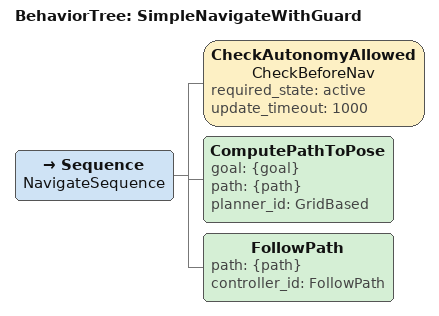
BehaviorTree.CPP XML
<root BTCPP_format="4">
  <BehaviorTree ID="SimpleNavigateWithGuard">
    <Sequence name="NavigateSequence">

      <!-- Check safety conditions before starting navigation -->
      <CheckAutonomyAllowed
        name="CheckBeforeNav"
        required_state="active"
        update_timeout="1000"/>

      <!-- If safe, compute path and follow it -->
      <ComputePathToPose goal="{goal}" path="{path}" planner_id="GridBased"/>
      <FollowPath path="{path}" controller_id="FollowPath"/>

    </Sequence>
  </BehaviorTree>
</root>
